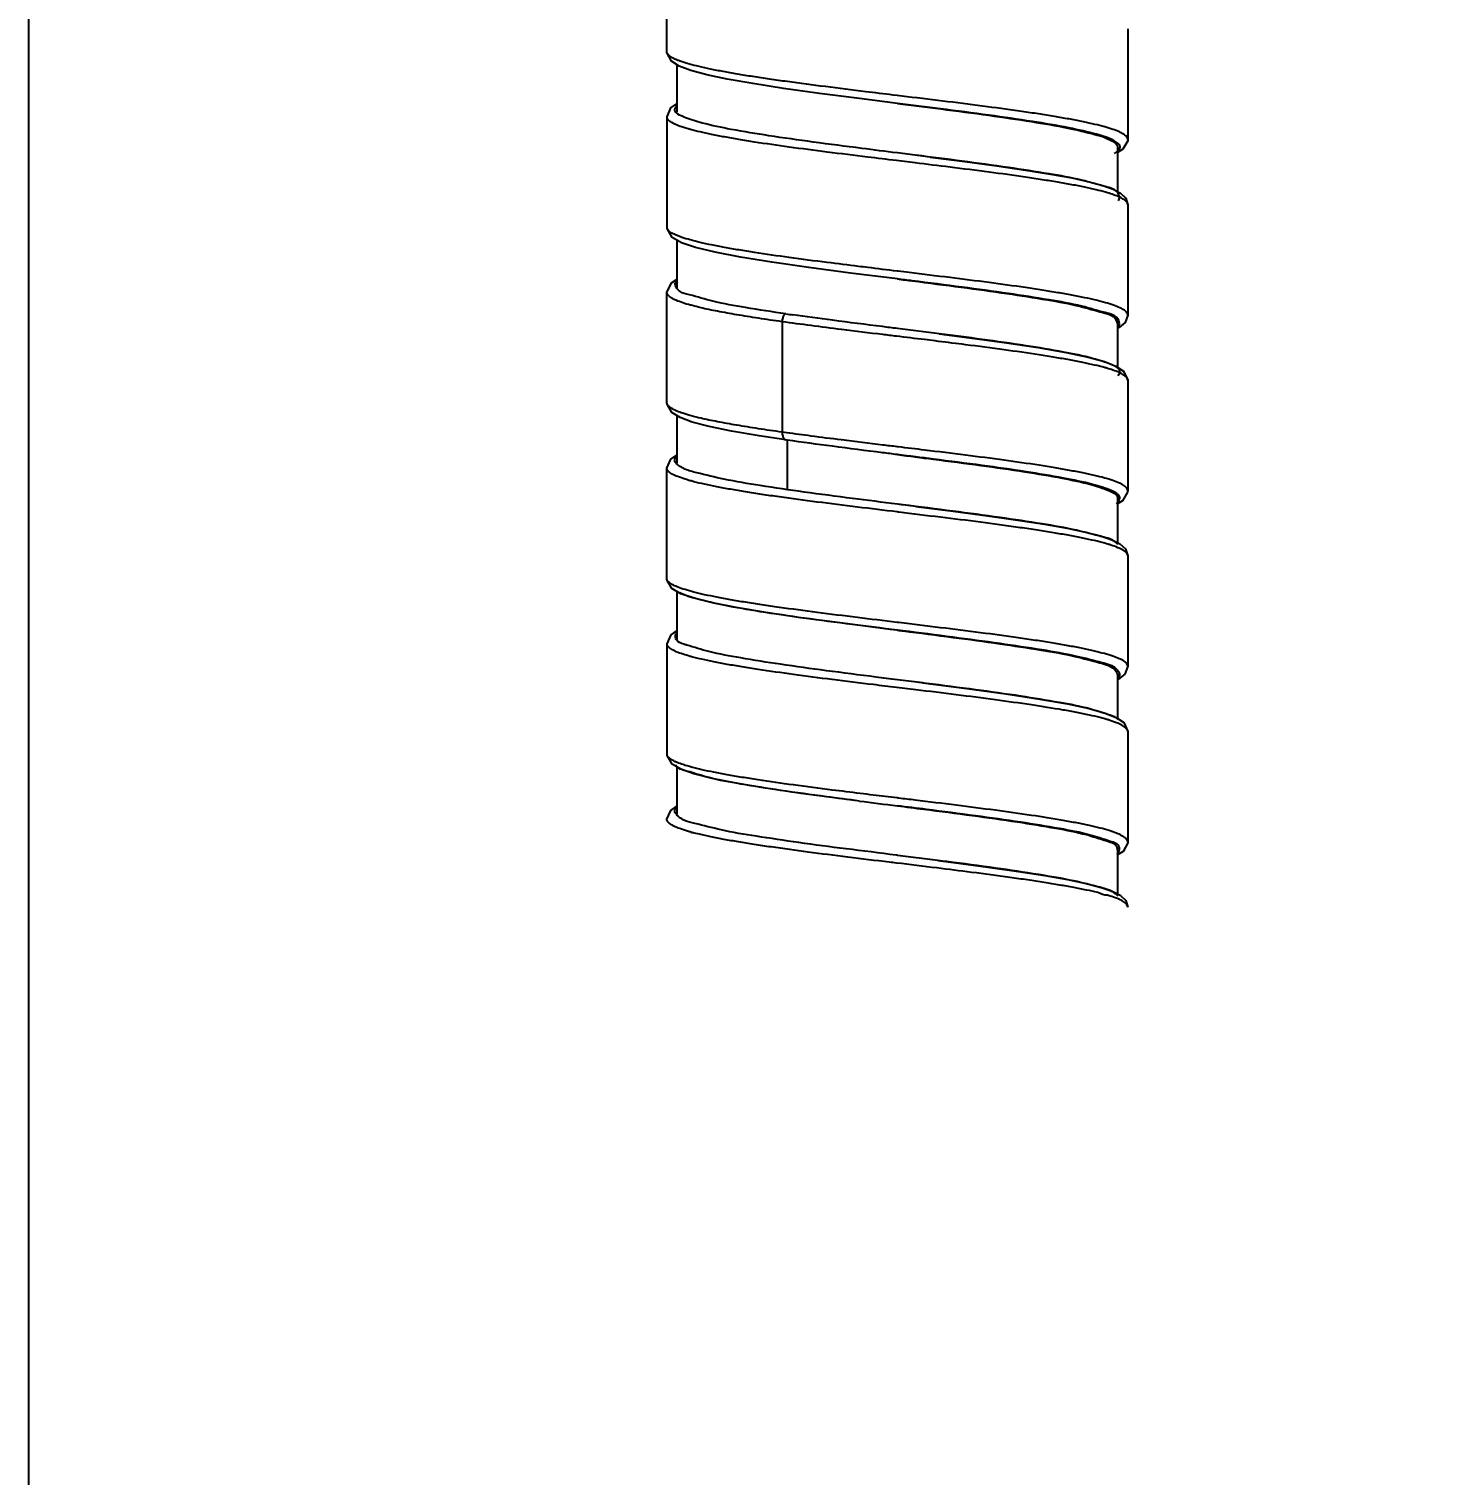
# Model space of a CAD drawing. Header units: millimetres. Extents: x 1091 to 2122, y 843 to 1569.
# Drawn here: x 1246.08 to 1282.05, y 1250.25 to 1287.31 of the extents above; entities that cross this region are included whole.
import ezdxf

# ---------------------------------------------------------------- set-up
doc = ezdxf.new("R2010")
doc.units = ezdxf.units.MM
doc.layers.add('标注', color=1, linetype='Continuous')
doc.styles.add('Daelim Dimension', font='')
doc.styles.get('Daelim Dimension').set_extended_font_data('나눔고딕')
doc.dimstyles.new('DEFAULT', dxfattribs={"dimscale": 2, "dimtxt": 2, "dimasz": 2, "dimexe": 0, "dimexo": 2, "dimgap": 1, "dimtad": 1, "dimdec": 1, "dimzin": 9, "dimdsep": 46, "dimtxsty": 'Daelim Dimension', "dimcen": 0.5, "dimclrd": 252, "dimclre": 252, "dimclrt": 3, "dimadec": 1, "dimazin": 0, "dimtfac": 1, "dimtdec": 1, "dimtix": 1, "dimtmove": 0, "dimatfit": 3, "dimfxl": 1, "dimtolj": 1, "dimtzin": 1, "dimlwd": 9, "dimlwe": 9, "dimarcsym": 0})

# ---------------------------------------------------------------- blocks, each defined once
blk = doc.blocks.new('*D7')
at = {"layer": 'Defpoints', "color": 0, "transparency": 16777216}
for p in [(1246.076, 1342.624), (1485.598, 957.421), (1495.373, 957.421)]:
    blk.add_point(p, dxfattribs=at)
at = {"layer": '标注', "color": 5, "lineweight": 9, "transparency": 16777216}
for p, q in [((1250.076, 1342.624), (1495.373, 1342.624)), ((1495.373, 1338.624), (1495.373, 961.421)), ((1489.598, 957.421), (1495.373, 957.421))]:
    blk.add_line(p, q, dxfattribs=at)
at = {"layer": '标注', "color": 5, "transparency": 16777216}
for points in [[(1494.706, 1338.624), (1496.04, 1338.624), (1495.373, 1342.624)], [(1494.706, 961.421), (1496.04, 961.421), (1495.373, 957.421)]]:
    blk.add_solid(points, dxfattribs=at)
at = {"layer": '标注', "color": 7, "transparency": 16777216, "insert": (1484.664, 1150.022), "char_height": 16, "attachment_point": 5, "rotation": 90, "style": 'Daelim Dimension'}
blk.add_mtext('\\A1;1650', dxfattribs=at)

msp = doc.modelspace()

# ---------------------------------------------------------------- linework, layer by layer
at = {"color": 0}
msp.add_line((1246.076, 957.421), (1246.076, 1393.905), dxfattribs=at)
at = {"color": 7, "linetype": 'Continuous'}
for p, q in [((1262.421, 1286.723), (1262.421, 1289.553)), ((1274.229, 1287.307), (1274.229, 1284.477)), ((1262.684, 1285.175), (1262.684, 1286.388)), ((1268.324, 1285.4), (1267.358, 1285.522)), ((1268.318, 1285.601), (1268.214, 1285.614)), ((1262.423, 1282.225), (1262.423, 1285.055)), ((1274.229, 1284.477), (1274.229, 1284.481)), ((1269.164, 1284.025), (1268.324, 1284.13)), ((1273.966, 1284.277), (1273.966, 1283.141)), ((1274.1, 1284.224), (1273.966, 1284.143)), ((1268.781, 1283.875), (1268.3, 1283.933)), ((1274.229, 1282.803), (1274.229, 1282.804)), ((1274.229, 1282.803), (1274.229, 1279.973)), ((1262.686, 1280.648), (1262.686, 1281.892)), ((1268.324, 1280.9), (1267.123, 1281.052)), ((1268.348, 1281.098), (1268.318, 1281.101)), ((1262.421, 1280.556), (1262.421, 1280.558)), ((1262.421, 1277.728), (1262.421, 1280.558)), ((1265.373, 1279.805), (1265.373, 1276.975)), ((1273.966, 1279.773), (1273.966, 1278.642)), ((1274.01, 1279.657), (1273.966, 1279.636)), ((1269.374, 1279.302), (1269.293, 1279.312)), ((1274.225, 1278.305), (1274.225, 1275.475)), ((1262.684, 1276.183), (1262.684, 1277.392)), ((1265.496, 1276.958), (1265.373, 1276.975)), ((1265.504, 1276.771), (1265.471, 1276.775)), ((1265.505, 1276.775), (1265.505, 1275.503)), ((1268.348, 1276.597), (1268.318, 1276.601)), ((1262.42, 1276.053), (1262.42, 1276.053)), ((1262.42, 1273.223), (1262.42, 1276.053)), ((1268.8, 1275.07), (1268.324, 1275.13)), ((1273.962, 1275.275), (1273.962, 1274.145)), ((1274.095, 1275.219), (1273.962, 1275.14)), ((1274.225, 1275.475), (1274.225, 1275.479)), ((1274.228, 1273.807), (1274.228, 1273.809)), ((1274.228, 1273.807), (1274.228, 1270.977)), ((1262.683, 1271.662), (1262.683, 1272.892)), ((1268.324, 1271.9), (1267.951, 1271.947)), ((1268.348, 1272.097), (1268.318, 1272.101)), ((1262.424, 1271.555), (1262.424, 1271.556)), ((1262.424, 1268.726), (1262.424, 1271.556)), ((1273.965, 1270.777), (1273.965, 1269.641)), ((1274.149, 1270.774), (1273.99, 1270.647)), ((1274.228, 1270.978), (1274.149, 1270.774)), ((1274.228, 1270.977), (1274.228, 1270.978)), ((1268.796, 1270.373), (1268.3, 1270.433)), ((1268.979, 1270.548), (1268.324, 1270.63)), ((1273.99, 1270.647), (1273.965, 1270.636)), ((1274.228, 1269.302), (1274.228, 1269.303)), ((1274.228, 1269.303), (1274.228, 1266.473)), ((1262.686, 1267.179), (1262.686, 1268.391)), ((1268.348, 1267.597), (1268.318, 1267.601)), ((1268.36, 1267.596), (1268.348, 1267.597)), ((1273.965, 1266.273), (1273.965, 1265.143)), ((1274.11, 1266.23), (1273.965, 1266.14)), ((1274.228, 1266.473), (1274.228, 1266.475)), ((1269.359, 1266), (1268.324, 1266.13)), ((1274.225, 1264.806), (1274.225, 1264.807))]:
    msp.add_line(p, q, dxfattribs=at)
for points in [[(1262.738, 1286.354), (1262.534, 1286.484), (1262.422, 1286.701), (1262.421, 1286.725)], [(1267.358, 1285.522), (1266.332, 1285.656), (1265.409, 1285.784), (1264.618, 1285.906), (1263.964, 1286.022), (1263.439, 1286.133), (1263.033, 1286.243), (1262.738, 1286.354)], [(1262.423, 1285.055), (1262.522, 1285.282), (1262.684, 1285.394)], [(1274.229, 1284.481), (1274.226, 1284.439), (1274.1, 1284.224)], [(1269.164, 1284.025), (1270.055, 1283.91), (1270.873, 1283.799), (1271.607, 1283.692), (1272.248, 1283.588), (1272.793, 1283.488), (1273.238, 1283.391), (1273.587, 1283.296), (1273.851, 1283.202), (1274.043, 1283.1), (1274.176, 1282.972), (1274.229, 1282.804)], [(1262.796, 1281.828), (1262.557, 1281.966), (1262.426, 1282.19), (1262.423, 1282.229)], [(1267.123, 1281.052), (1266.055, 1281.193), (1265.107, 1281.329), (1264.306, 1281.459), (1263.655, 1281.584), (1263.155, 1281.706), (1262.796, 1281.828)], [(1262.421, 1280.556), (1262.534, 1280.797), (1262.686, 1280.893)], [(1274.229, 1279.974), (1274.16, 1279.783), (1274.01, 1279.657)], [(1269.399, 1279.495), (1270.047, 1279.411), (1271.057, 1279.273), (1271.931, 1279.141), (1272.651, 1279.015), (1273.214, 1278.897), (1273.632, 1278.783), (1273.923, 1278.67), (1274.121, 1278.537), (1274.225, 1278.305)], [(1262.757, 1277.347), (1262.545, 1277.477), (1262.423, 1277.691), (1262.421, 1277.731)], [(1265.466, 1276.776), (1264.785, 1276.879), (1264.078, 1277), (1263.505, 1277.117), (1263.069, 1277.232), (1262.757, 1277.347)], [(1262.42, 1276.053), (1262.519, 1276.279), (1262.684, 1276.394)], [(1274.225, 1275.479), (1274.222, 1275.437), (1274.095, 1275.219)], [(1268.8, 1275.07), (1269.757, 1274.948), (1270.632, 1274.832), (1271.413, 1274.721), (1272.094, 1274.614), (1272.672, 1274.511), (1273.148, 1274.411), (1273.527, 1274.314), (1273.815, 1274.217), (1274.025, 1274.115), (1274.169, 1273.985), (1274.228, 1273.809)], [(1262.779, 1272.836), (1262.548, 1272.971), (1262.422, 1273.194), (1262.42, 1273.226)], [(1267.951, 1271.947), (1266.86, 1272.086), (1265.85, 1272.221), (1264.954, 1272.352), (1264.197, 1272.478), (1263.587, 1272.599), (1263.118, 1272.718), (1262.779, 1272.836)], [(1262.424, 1271.555), (1262.526, 1271.785), (1262.683, 1271.893)], [(1268.979, 1270.548), (1270.102, 1270.403), (1271.106, 1270.266), (1271.97, 1270.135), (1272.681, 1270.01), (1273.237, 1269.892), (1273.645, 1269.778), (1273.929, 1269.666), (1274.123, 1269.534), (1274.228, 1269.302)], [(1262.777, 1268.336), (1262.552, 1268.471), (1262.426, 1268.69), (1262.424, 1268.729)], [(1267.35, 1267.523), (1266.91, 1267.58), (1265.861, 1267.72), (1264.949, 1267.853), (1264.192, 1267.979), (1263.583, 1268.1), (1263.113, 1268.218), (1262.777, 1268.336)], [(1262.42, 1267.057), (1262.519, 1267.282), (1262.686, 1267.397)], [(1274.228, 1266.475), (1274.227, 1266.449), (1274.11, 1266.23)], [(1269.359, 1266), (1269.76, 1265.948), (1270.64, 1265.831), (1271.424, 1265.719), (1272.106, 1265.612), (1272.685, 1265.509), (1273.164, 1265.408), (1273.545, 1265.31), (1273.831, 1265.212), (1274.035, 1265.107), (1274.173, 1264.973), (1274.225, 1264.807)]]:
    msp.add_lwpolyline(points, dxfattribs=at)
for centre, radius, start, end in [((1263.323, 1288.08), 1.695, 247.6374, 248.1453), ((1275.822, 1351.655), 72.394, 261.77993, 261.91746), ((1215.61, 857.324), 425.583, 82.73903, 82.88482), ((1326.353, 1731.632), 467.845, 262.75481, 262.87502), ((1264.504, 1272.064), 5.536, 254.6512, 255.0777), ((1209.739, 780.915), 488.541, 82.99318, 83.11549), ((1273.721, 1266.347), 0.302, 322.8594, 324.7476), ((1272.54, 1261.129), 4.148, 73.2689, 73.7056)]:
    msp.add_arc(centre, radius, start, end, dxfattribs=at)
for points, start_tangent, end_tangent in [([(1262.44, 1286.666), (1262.425, 1286.697), (1262.421, 1286.723)], (-0.552161, 0.833737), (-0.001761, 0.999998)), ([(1262.678, 1286.513), (1262.625, 1286.536), (1262.508, 1286.6), (1262.468, 1286.632), (1262.441, 1286.665), (1262.44, 1286.666)], (-0.92478, 0.380503), (-0.552161, 0.833737)), ([(1268.214, 1285.614), (1267.514, 1285.699), (1266.481, 1285.828), (1265.507, 1285.957), (1265.052, 1286.021), (1264.624, 1286.085), (1264.227, 1286.15), (1263.863, 1286.214), (1263.535, 1286.278), (1263.245, 1286.343), (1262.995, 1286.407), (1262.788, 1286.472), (1262.692, 1286.507)], (-0.992703, 0.120582), (-0.928116, 0.372291)), ([(1274.229, 1284.481), (1274.223, 1284.508), (1274.205, 1284.54), (1274.175, 1284.572), (1274.133, 1284.605), (1274.013, 1284.669), (1273.847, 1284.733), (1273.637, 1284.798), (1273.385, 1284.862), (1273.093, 1284.927), (1272.763, 1284.991), (1272.397, 1285.055), (1271.996, 1285.12), (1271.566, 1285.184), (1270.63, 1285.313), (1269.621, 1285.442), (1268.571, 1285.57), (1268.318, 1285.601)], (-0.04626, 0.998929), (-0.992705, 0.120566)), ([(1262.663, 1285.153), (1262.625, 1285.221), (1262.673, 1285.342)], (-0.727414, 0.686198), (0.611152, 0.791513)), ([(1262.895, 1285.033), (1262.833, 1285.059), (1262.663, 1285.153)], (-0.929014, 0.370045), (-0.727414, 0.686198)), ([(1273.982, 1284.189), (1274.03, 1284.278), (1273.875, 1284.443), (1273.429, 1284.607), (1272.718, 1284.771), (1271.782, 1284.934), (1270.669, 1285.097), (1269.431, 1285.26), (1268.324, 1285.4)], (0.703229, 0.710964), (-0.992172, 0.124878)), ([(1268.324, 1285.4), (1269.442, 1285.257), (1270.664, 1285.094), (1271.764, 1284.931), (1272.688, 1284.767), (1273.387, 1284.603), (1273.822, 1284.438), (1273.966, 1284.277)], (0.991997, -0.126262), (0.05712, -0.998367)), ([(1263.026, 1284.728), (1263.015, 1284.731), (1262.804, 1284.795), (1262.639, 1284.86), (1262.52, 1284.924), (1262.479, 1284.956), (1262.449, 1284.988), (1262.43, 1285.021), (1262.423, 1285.053), (1262.423, 1285.055)], (-0.964622, 0.263636), (-0.000131, 1)), ([(1268.324, 1284.13), (1267.413, 1284.245), (1266.168, 1284.408), (1265.034, 1284.571), (1264.07, 1284.733), (1263.324, 1284.895), (1262.895, 1285.033)], (-0.992224, 0.124465), (-0.929014, 0.370045)), ([(1268.3, 1283.933), (1267.564, 1284.023), (1266.529, 1284.152), (1265.552, 1284.28), (1264.666, 1284.409), (1264.266, 1284.473), (1263.898, 1284.538), (1263.565, 1284.602), (1263.269, 1284.667), (1263.026, 1284.728)], (-0.992727, 0.120384), (-0.964622, 0.263636)), ([(1273.987, 1282.9), (1274.007, 1282.942), (1273.974, 1283.105), (1273.65, 1283.268), (1273.051, 1283.431), (1272.211, 1283.594), (1271.171, 1283.756), (1269.982, 1283.919), (1268.805, 1284.07)], (0.591974, 0.805957), (-0.99213, 0.12521)), ([(1273.886, 1284.114), (1273.982, 1284.189)], (0.840765, 0.5414), (0.703229, 0.710964)), ([(1273.709, 1283.107), (1273.66, 1283.122), (1273.414, 1283.186), (1273.126, 1283.25), (1272.798, 1283.315), (1272.433, 1283.379), (1272.035, 1283.443), (1271.607, 1283.508), (1270.677, 1283.637), (1269.673, 1283.765), (1268.781, 1283.875)], (-0.958375, 0.285513), (-0.992679, 0.12078)), ([(1274.229, 1282.804), (1274.224, 1282.832), (1274.207, 1282.864), (1274.179, 1282.896), (1274.139, 1282.928), (1274.024, 1282.993), (1273.864, 1283.057), (1273.709, 1283.107)], (-0.01385, 0.999904), (-0.958375, 0.285513)), ([(1262.68, 1282.012), (1262.639, 1282.03), (1262.52, 1282.094), (1262.479, 1282.126), (1262.449, 1282.158), (1262.43, 1282.191), (1262.423, 1282.223), (1262.423, 1282.225)], (-0.923055, 0.384668), (0.001388, 0.999999)), ([(1262.767, 1281.978), (1262.68, 1282.012)], (-0.940979, 0.338466), (-0.923055, 0.384668)), ([(1267.329, 1281.222), (1266.529, 1281.322), (1265.552, 1281.45), (1264.666, 1281.579), (1264.266, 1281.643), (1263.898, 1281.708), (1263.565, 1281.772), (1263.269, 1281.837), (1263.015, 1281.901), (1262.804, 1281.965), (1262.767, 1281.978)], (-0.992528, 0.122021), (-0.940979, 0.338466)), ([(1268.318, 1281.101), (1267.564, 1281.193), (1267.329, 1281.222)], (-0.992727, 0.120385), (-0.992528, 0.122021)), ([(1274.229, 1279.974), (1274.224, 1280.002), (1274.207, 1280.034), (1274.179, 1280.066), (1274.139, 1280.098), (1274.024, 1280.163), (1273.864, 1280.227), (1273.66, 1280.292), (1273.414, 1280.356), (1273.126, 1280.42), (1272.798, 1280.485), (1272.433, 1280.549), (1272.035, 1280.613), (1271.607, 1280.678), (1270.677, 1280.807), (1269.673, 1280.935), (1268.624, 1281.064), (1268.348, 1281.098)], (-0.0047, 0.999989), (-0.992727, 0.120388)), ([(1262.861, 1280.528), (1262.677, 1280.653), (1262.639, 1280.816), (1262.664, 1280.864)], (-0.950526, 0.310645), (0.631362, 0.775488)), ([(1273.974, 1279.875), (1273.65, 1280.038), (1273.051, 1280.201), (1272.21, 1280.364), (1271.171, 1280.526), (1269.982, 1280.689), (1268.707, 1280.852), (1268.324, 1280.9)], (-0.529548, 0.84828), (-0.992219, 0.124508)), ([(1268.324, 1280.9), (1268.711, 1280.851), (1269.961, 1280.689), (1271.132, 1280.527), (1272.167, 1280.364), (1273.002, 1280.2), (1273.592, 1280.038), (1273.911, 1279.876), (1273.949, 1279.771)], (0.992047, -0.125871), (0.11466, -0.993405)), ([(1263.023, 1280.229), (1262.825, 1280.289), (1262.656, 1280.353), (1262.532, 1280.418), (1262.487, 1280.45), (1262.454, 1280.482), (1262.422, 1280.547), (1262.421, 1280.556)], (-0.963656, 0.267146), (-0.012997, 0.999916)), ([(1265.471, 1280.005), (1264.435, 1280.167), (1263.599, 1280.329), (1263.003, 1280.491), (1262.861, 1280.528)], (-0.98967, 0.143364), (-0.950526, 0.310645)), ([(1265.373, 1279.805), (1264.764, 1279.894), (1264.208, 1279.983), (1263.716, 1280.072), (1263.495, 1280.116), (1263.294, 1280.16), (1263.038, 1280.225), (1263.023, 1280.229)], (-0.990223, 0.139494), (-0.963656, 0.267146)), ([(1265.471, 1280.005), (1265.423, 1279.978), (1265.386, 1279.903), (1265.373, 1279.805)], (-0.999229, -0.03925), (0.002595, -0.999997)), ([(1268.324, 1279.63), (1267.943, 1279.678), (1266.663, 1279.842), (1265.643, 1279.981)], (-0.992219, 0.124503), (-0.990064, 0.140615)), ([(1268.3, 1279.433), (1267.952, 1279.475), (1266.895, 1279.605), (1266.113, 1279.705), (1265.373, 1279.805)], (-0.992728, 0.120382), (-0.990353, 0.138569)), ([(1274.007, 1279.71), (1273.974, 1279.875)], (0.275178, 0.961393), (-0.529548, 0.84828)), ([(1273.987, 1279.67), (1274.007, 1279.71)], (0.59308, 0.805143), (0.275178, 0.961393)), ([(1269.293, 1279.312), (1269.023, 1279.345), (1268.3, 1279.433)], (-0.99254, 0.121918), (-0.992728, 0.120382)), ([(1273.71, 1278.608), (1273.632, 1278.63), (1273.374, 1278.695), (1273.074, 1278.76), (1272.737, 1278.825), (1272.363, 1278.89), (1271.958, 1278.955), (1271.06, 1279.085), (1270.071, 1279.215), (1269.374, 1279.302)], (-0.959257, 0.282534), (-0.992504, 0.122211)), ([(1273.987, 1278.606), (1273.816, 1278.702), (1273.327, 1278.865), (1272.583, 1279.027), (1271.622, 1279.189), (1270.496, 1279.351), (1269.399, 1279.495)], (-0.720803, 0.69314), (-0.991966, 0.126508)), ([(1274.201, 1278.37), (1274.171, 1278.403), (1274.13, 1278.435), (1274.011, 1278.5), (1273.845, 1278.565), (1273.71, 1278.608)], (-0.589765, 0.807575), (-0.959257, 0.282534)), ([(1273.977, 1278.422), (1274.024, 1278.538), (1273.987, 1278.606)], (0.607672, 0.794188), (-0.720803, 0.69314)), ([(1274.225, 1278.305), (1274.219, 1278.338), (1274.201, 1278.37)], (0.000002, 1), (-0.589765, 0.807575)), ([(1262.678, 1277.514), (1262.656, 1277.523), (1262.532, 1277.588), (1262.487, 1277.62), (1262.454, 1277.652), (1262.422, 1277.717), (1262.421, 1277.728)], (-0.922087, 0.386982), (0.002048, 0.999998)), ([(1265.373, 1276.975), (1264.764, 1277.064), (1264.208, 1277.153), (1263.716, 1277.242), (1263.495, 1277.286), (1263.294, 1277.33), (1263.038, 1277.395), (1262.825, 1277.459), (1262.678, 1277.514)], (-0.990223, 0.139494), (-0.922087, 0.386982)), ([(1265.373, 1276.975), (1265.387, 1276.877), (1265.423, 1276.803), (1265.466, 1276.776)], (0.002603, -0.999997), (0.987591, -0.157049)), ([(1268.318, 1276.601), (1267.952, 1276.645), (1266.895, 1276.775), (1266.113, 1276.875), (1265.496, 1276.958)], (-0.992728, 0.120379), (-0.990575, 0.136968)), ([(1268.324, 1276.4), (1267.943, 1276.448), (1266.663, 1276.612), (1265.504, 1276.771)], (-0.992225, 0.124459), (-0.989776, 0.142632)), ([(1274.225, 1275.479), (1274.219, 1275.508), (1274.201, 1275.54), (1274.171, 1275.573), (1274.13, 1275.605), (1274.011, 1275.67), (1273.845, 1275.735), (1273.632, 1275.8), (1273.374, 1275.865), (1273.074, 1275.93), (1272.737, 1275.995), (1272.363, 1276.06), (1271.958, 1276.125), (1271.06, 1276.255), (1270.071, 1276.385), (1269.023, 1276.515), (1268.348, 1276.597)], (-0.044637, 0.999003), (-0.992728, 0.120377)), ([(1262.668, 1276.167), (1262.619, 1276.258), (1262.667, 1276.345)], (-0.709876, 0.704327), (0.719811, 0.69417)), ([(1273.816, 1275.472), (1273.327, 1275.635), (1272.583, 1275.797), (1271.622, 1275.959), (1270.496, 1276.121), (1269.247, 1276.284), (1268.324, 1276.4)], (-0.920654, 0.390378), (-0.992225, 0.124459)), ([(1268.324, 1276.4), (1269.244, 1276.283), (1270.463, 1276.122), (1271.587, 1275.959), (1272.544, 1275.795), (1273.281, 1275.632), (1273.761, 1275.469), (1273.961, 1275.307), (1273.959, 1275.277)], (0.992051, -0.125836), (-0.211064, -0.977472)), ([(1263.02, 1275.73), (1262.884, 1275.77), (1262.697, 1275.835), (1262.557, 1275.9), (1262.505, 1275.933), (1262.465, 1275.965), (1262.438, 1275.998), (1262.423, 1276.03), (1262.42, 1276.053)], (-0.963956, 0.266061), (-0.008067, 0.999967)), ([(1262.882, 1276.028), (1262.761, 1276.095), (1262.668, 1276.167)], (-0.909557, 0.415579), (-0.709876, 0.704327)), ([(1268.324, 1275.13), (1267.173, 1275.276), (1265.935, 1275.44), (1264.813, 1275.605), (1263.882, 1275.77), (1263.186, 1275.933), (1262.882, 1276.028)], (-0.99217, 0.124898), (-0.909557, 0.415579)), ([(1268.322, 1274.931), (1267.3, 1275.055), (1266.267, 1275.185), (1265.301, 1275.315), (1264.853, 1275.38), (1264.434, 1275.445), (1264.049, 1275.51), (1263.699, 1275.575), (1263.387, 1275.64), (1263.114, 1275.705), (1263.02, 1275.73)], (-0.992704, 0.120581), (-0.963956, 0.266061)), ([(1273.972, 1274.096), (1273.939, 1274.133), (1273.566, 1274.296), (1272.916, 1274.46), (1272.03, 1274.624), (1270.954, 1274.787), (1269.744, 1274.95), (1268.466, 1275.113), (1268.346, 1275.128)], (-0.616158, 0.787623), (-0.992169, 0.124904)), ([(1273.973, 1275.186), (1274.024, 1275.308), (1273.816, 1275.472)], (0.624155, 0.781301), (-0.920654, 0.390378)), ([(1273.935, 1275.145), (1273.973, 1275.186)], (0.717756, 0.696295), (0.624155, 0.781301)), ([(1273.713, 1274.106), (1273.572, 1274.145), (1273.306, 1274.21), (1273, 1274.275), (1272.656, 1274.34), (1272.276, 1274.405), (1271.862, 1274.47), (1271.418, 1274.535), (1270.458, 1274.665), (1269.429, 1274.795), (1268.365, 1274.925), (1268.322, 1274.931)], (-0.958701, 0.284417), (-0.992704, 0.120581)), ([(1274.228, 1273.809), (1274.227, 1273.82), (1274.193, 1273.885), (1274.157, 1273.918), (1274.108, 1273.95), (1273.975, 1274.015), (1273.796, 1274.08), (1273.713, 1274.106)], (-0.009712, 0.999953), (-0.958701, 0.284417)), ([(1262.679, 1273.013), (1262.557, 1273.07), (1262.505, 1273.103), (1262.465, 1273.135), (1262.438, 1273.168), (1262.423, 1273.2), (1262.42, 1273.223)], (-0.925769, 0.37809), (-0.002456, 0.999997)), ([(1268.318, 1272.101), (1267.3, 1272.225), (1266.267, 1272.355), (1265.301, 1272.485), (1264.853, 1272.55), (1264.434, 1272.615), (1264.049, 1272.68), (1263.699, 1272.745), (1263.387, 1272.81), (1263.114, 1272.875), (1262.884, 1272.94), (1262.697, 1273.005), (1262.679, 1273.013)], (-0.992704, 0.120581), (-0.925769, 0.37809)), ([(1268.292, 1271.904), (1267.172, 1272.046), (1265.935, 1272.21), (1264.813, 1272.375), (1263.882, 1272.54), (1263.186, 1272.703), (1262.761, 1272.865)], (-0.99217, 0.124894), (-0.839743, 0.542984)), ([(1262.665, 1271.65), (1262.648, 1271.682), (1262.664, 1271.845), (1262.673, 1271.862)], (-0.554646, 0.832087), (0.542167, 0.840271)), ([(1273.939, 1270.903), (1273.566, 1271.066), (1272.916, 1271.23), (1272.029, 1271.394), (1270.954, 1271.557), (1269.744, 1271.72), (1268.465, 1271.883), (1268.324, 1271.9)], (-0.704343, 0.70986), (-0.99217, 0.124899)), ([(1268.324, 1271.9), (1268.474, 1271.881), (1269.75, 1271.717), (1270.948, 1271.554), (1272.006, 1271.391), (1272.874, 1271.228), (1273.506, 1271.067), (1273.876, 1270.904), (1273.957, 1270.775)], (0.991998, -0.12625), (0.227749, -0.97372)), ([(1274.228, 1270.978), (1274.227, 1270.99), (1274.193, 1271.055), (1274.157, 1271.088), (1274.108, 1271.12), (1273.975, 1271.185), (1273.796, 1271.25), (1273.572, 1271.315), (1273.306, 1271.38), (1273, 1271.445), (1272.656, 1271.51), (1272.276, 1271.575), (1271.862, 1271.64), (1271.418, 1271.705), (1270.458, 1271.835), (1269.429, 1271.965), (1268.365, 1272.095), (1268.348, 1272.097)], (-0.009382, 0.999956), (-0.992703, 0.120582)), ([(1263.017, 1271.23), (1262.833, 1271.285), (1262.66, 1271.35), (1262.534, 1271.415), (1262.489, 1271.448), (1262.455, 1271.48), (1262.424, 1271.545), (1262.424, 1271.555)], (-0.964179, 0.265252), (-0.004366, 0.99999)), ([(1262.85, 1271.541), (1262.665, 1271.65)], (-0.954996, 0.296619), (-0.554646, 0.832087)), ([(1268.324, 1270.63), (1267.773, 1270.7), (1266.506, 1270.862), (1265.332, 1271.026), (1264.31, 1271.189), (1263.494, 1271.353), (1262.929, 1271.518), (1262.85, 1271.541)], (-0.992236, 0.124371), (-0.954996, 0.296619)), ([(1268.3, 1270.433), (1267.707, 1270.505), (1266.657, 1270.635), (1265.662, 1270.765), (1264.756, 1270.895), (1264.345, 1270.96), (1263.967, 1271.025), (1263.623, 1271.09), (1263.318, 1271.155), (1263.053, 1271.22), (1263.017, 1271.23)], (-0.99273, 0.120365), (-0.964179, 0.265252)), ([(1274.012, 1270.8), (1273.939, 1270.903)], (-0.379349, 0.925254), (-0.704343, 0.70986)), ([(1273.987, 1270.674), (1274.023, 1270.74), (1274.012, 1270.8)], (0.717667, 0.696386), (-0.379349, 0.925254)), ([(1273.716, 1269.605), (1273.518, 1269.66), (1273.243, 1269.725), (1272.926, 1269.79), (1272.571, 1269.855), (1271.759, 1269.985), (1270.837, 1270.115), (1269.833, 1270.245), (1268.796, 1270.373)], (-0.957701, 0.287765), (-0.992679, 0.120782)), ([(1273.988, 1269.61), (1273.776, 1269.72), (1273.257, 1269.882), (1272.478, 1270.046), (1271.484, 1270.21), (1270.327, 1270.373), (1269.069, 1270.537), (1268.82, 1270.568)], (-0.656357, 0.75445), (-0.992164, 0.124941)), ([(1274.228, 1269.303), (1274.222, 1269.335), (1274.204, 1269.368), (1274.174, 1269.4), (1274.078, 1269.465), (1273.936, 1269.53), (1273.749, 1269.595), (1273.716, 1269.605)], (-0.000005, 1), (-0.957701, 0.287765)), ([(1262.681, 1268.512), (1262.66, 1268.52), (1262.534, 1268.585), (1262.489, 1268.618), (1262.455, 1268.65), (1262.424, 1268.715), (1262.424, 1268.726)], (-0.92328, 0.384127), (0.002127, 0.999998)), ([(1267.35, 1267.523), (1266.506, 1267.633), (1265.331, 1267.796), (1264.31, 1267.959), (1263.494, 1268.123), (1262.929, 1268.288), (1262.648, 1268.452)], (-0.991983, 0.126374), (-0.326591, 0.945166)), ([(1267.374, 1267.716), (1266.657, 1267.805), (1265.662, 1267.935), (1264.756, 1268.065), (1264.345, 1268.13), (1263.967, 1268.195), (1263.623, 1268.26), (1263.318, 1268.325), (1263.053, 1268.39), (1262.833, 1268.455), (1262.681, 1268.512)], (-0.992547, 0.121866), (-0.92328, 0.384127)), ([(1268.318, 1267.601), (1267.707, 1267.675), (1267.374, 1267.716)], (-0.99273, 0.120365), (-0.992547, 0.121866)), ([(1262.673, 1267.167), (1262.621, 1267.275), (1262.668, 1267.354)], (-0.668546, 0.743671), (0.747709, 0.664026)), ([(1274.013, 1266.335), (1273.776, 1266.49), (1273.257, 1266.652), (1272.478, 1266.816), (1271.484, 1266.98), (1270.327, 1267.143), (1269.069, 1267.307), (1268.324, 1267.4)], (-0.26612, 0.96394), (-0.99223, 0.124415)), ([(1268.324, 1267.4), (1269.002, 1267.314), (1270.247, 1267.151), (1271.394, 1266.988), (1272.383, 1266.825), (1273.163, 1266.662), (1273.694, 1266.499), (1273.948, 1266.334), (1273.949, 1266.276)], (0.992059, -0.125771), (-0.151005, -0.988533)), ([(1274.228, 1266.475), (1274.222, 1266.505), (1274.204, 1266.538), (1274.174, 1266.57), (1274.078, 1266.635), (1273.936, 1266.7), (1273.749, 1266.765), (1273.518, 1266.83), (1273.243, 1266.895), (1272.926, 1266.96), (1272.571, 1267.025), (1271.759, 1267.155), (1270.837, 1267.285), (1269.833, 1267.415), (1268.778, 1267.545), (1268.36, 1267.596)], (-0.026702, 0.999643), (-0.992729, 0.120371)), ([(1263.038, 1266.725), (1263.001, 1266.735), (1262.793, 1266.8), (1262.63, 1266.865), (1262.512, 1266.93), (1262.471, 1266.963), (1262.442, 1266.995), (1262.425, 1267.028), (1262.42, 1267.057)], (-0.964321, 0.264734), (-0.002518, 0.999997)), ([(1262.874, 1267.026), (1262.732, 1267.112), (1262.673, 1267.167)], (-0.913772, 0.406227), (-0.668546, 0.743671)), ([(1268.324, 1266.13), (1268.295, 1266.134), (1267.011, 1266.297), (1265.797, 1266.459), (1264.712, 1266.621), (1263.808, 1266.784), (1263.134, 1266.949), (1262.874, 1267.026)], (-0.992189, 0.124747), (-0.913772, 0.406227)), ([(1268.3, 1265.933), (1268.117, 1265.955), (1267.056, 1266.085), (1266.038, 1266.215), (1265.093, 1266.345), (1264.658, 1266.41), (1264.253, 1266.475), (1263.881, 1266.54), (1263.547, 1266.605), (1263.253, 1266.67), (1263.078, 1266.714)], (-0.992726, 0.120398), (-0.966265, 0.257549)), ([(1273.968, 1266.173), (1274.014, 1266.328), (1274.013, 1266.335)], (0.577236, 0.816577), (-0.26612, 0.96394)), ([(1273.979, 1265.089), (1273.914, 1265.149), (1273.512, 1265.313), (1272.847, 1265.475), (1271.945, 1265.638), (1270.838, 1265.804), (1269.594, 1265.97), (1269.359, 1266)], (-0.659179, 0.751986), (-0.992002, 0.126225)), ([(1273.704, 1265.11), (1273.702, 1265.11), (1273.457, 1265.175), (1273.17, 1265.24), (1272.844, 1265.305), (1272.482, 1265.37), (1272.086, 1265.435), (1271.659, 1265.5), (1271.205, 1265.565), (1270.227, 1265.695), (1269.335, 1265.807)], (-0.959808, 0.280657), (-0.99252, 0.122082)), ([(1274.225, 1264.807), (1274.224, 1264.818), (1274.214, 1264.85), (1274.192, 1264.883), (1274.157, 1264.915), (1274.053, 1264.98), (1273.901, 1265.045), (1273.734, 1265.101)], (-0.010302, 0.999947), (-0.957641, 0.287964))]:
    msp.add_spline(points, degree=3, dxfattribs=dict(at, start_tangent=start_tangent, end_tangent=end_tangent))

# ---------------------------------------------------------------- dimensions: what is measured, and where the dimension line sits
at = {"layer": '标注', "color": 5}
dim = msp.add_linear_dim(base=(1495.373, 957.421), p1=(1246.076, 1342.624), p2=(1485.598, 957.421), angle=90, text='1650', dimstyle='DEFAULT', override={"dimtxt": 8, "dimdec": 0, "dimclrd": 5, "dimclre": 5, "dimclrt": 7}, dxfattribs=at)
dim.commit()
dim.dimension.update_dxf_attribs({"geometry": '*D7', "text_midpoint": (1484.664, 1150.022)})

doc.saveas('drawing.dxf')
